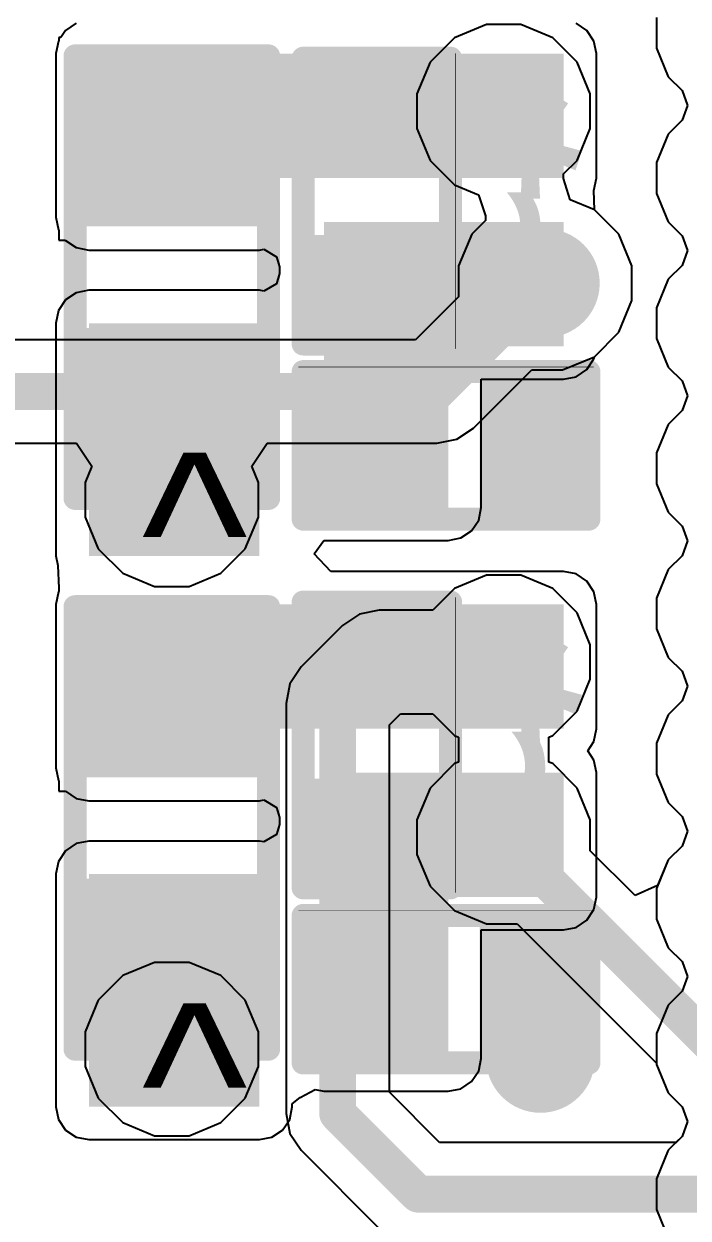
# Model space of a CAD drawing. Header units: millimetres. Extents: x -1.7 to 76.1, y -1.1 to 50.5.
# Drawn here: x 52.75 to 56.41, y 20.63 to 27.21 of the extents above; entities that cross this region are included whole.
import ezdxf

# ---------------------------------------------------------------- set-up
doc = ezdxf.new("R2010")
doc.units = ezdxf.units.MM
for name, color, linetype in [('BottomLayer', 5, 'Continuous'), ('TopLayer', 1, 'Continuous'), ('TopOverlay', 2, 'Continuous'), ('TopPaste', 8, 'Continuous'), ('TopSolder', 216, 'Continuous'), ('ViaHoleLayer', 16, 'Continuous')]:
    doc.layers.add(name, color=color, linetype=linetype)
doc.styles.add('Arial', font='', dxfattribs={"height": 0.2})
doc.styles.get('Arial').set_extended_font_data('Arial')

# ---------------------------------------------------------------- blocks, each defined once
blk = doc.blocks.new('R___0402_1')
at = {"layer": 'TopLayer'}
for points in [[(-0.6985, -0.3175), (-0.6985, 0.3175), (-0.2413, 0.3175), (-0.2413, -0.3175)], [(0.2413, -0.3175), (0.2413, 0.3175), (0.6985, 0.3175), (0.6985, -0.3175)]]:
    blk.add_hatch(color=1, dxfattribs=at).paths.add_polyline_path(points)
at = {"layer": 'TopPaste'}
for points in [[(-0.6985, -0.3175), (-0.6985, 0.3175), (-0.2413, 0.3175), (-0.2413, -0.3175)], [(0.2413, -0.3175), (0.2413, 0.3175), (0.6985, 0.3175), (0.6985, -0.3175)]]:
    blk.add_hatch(color=8, dxfattribs=at).paths.add_polyline_path(points)
at = {"layer": 'TopSolder'}
for points in [[(-0.7535, -0.3725), (-0.7535, 0.3725), (-0.1863, 0.3725), (-0.1863, -0.3725)], [(0.1863, -0.3725), (0.1863, 0.3725), (0.7535, 0.3725), (0.7535, -0.3725)]]:
    blk.add_hatch(color=216, dxfattribs=at).paths.add_polyline_path(points)
at = {"layer": 'TopOverlay'}
for points, const_width in [([(0.7874, 0.4064), (-0.7874, 0.4064)], 0.127), ([(-0.7874, 0.4064), (-0.7874, -0.4064)], 0.127), ([(0.7874, 0.4064), (0.7874, -0.4064)], 0.127), ([(0.7874, -0.4064), (-0.7874, -0.4064)], 0.127), ([(0.8128, -0.4318), (-0.8128, -0.4318)], 0.00323)]:
    blk.add_lwpolyline(points, dxfattribs=dict(at, const_width=const_width))
for points, const_width in [([(-0.8191, 0.4064, 1), (-0.7556, 0.4064, 1)], 0.0635), ([(-0.8191, 0.4064, 1), (-0.7556, 0.4064, 1)], 0.0635), ([(0.7556, 0.4064, 1), (0.8191, 0.4064, 1)], 0.0635), ([(0.7556, 0.4064, 1), (0.8191, 0.4064, 1)], 0.0635), ([(-0.8191, -0.4064, 1), (-0.7556, -0.4064, 1)], 0.0635), ([(-0.8191, -0.4064, 1), (-0.7556, -0.4064, 1)], 0.0635), ([(0.7556, -0.4064, 1), (0.8191, -0.4064, 1)], 0.0635), ([(0.7556, -0.4064, 1), (0.8191, -0.4064, 1)], 0.0635), ([(-0.8136, -0.4318, 1), (-0.812, -0.4318, 1)], 0.00161), ([(0.812, -0.4318, 1), (0.8136, -0.4318, 1)], 0.00161)]:
    blk.add_lwpolyline(points, format="xyb", close=True, dxfattribs=dict(at, const_width=const_width))
blk = doc.blocks.new('R___0603_181')
at = {"layer": 'TopLayer'}
for points in [[(-0.381, 0.4445), (-0.381, -0.4445), (-1.143, -0.4445), (-1.143, 0.4445)], [(1.143, 0.4445), (1.143, -0.4445), (0.381, -0.4445), (0.381, 0.4445)]]:
    blk.add_hatch(color=1, dxfattribs=at).paths.add_polyline_path(points)
at = {"layer": 'TopPaste'}
for points in [[(-0.381, 0.4445), (-0.381, -0.4445), (-1.143, -0.4445), (-1.143, 0.4445)], [(1.143, 0.4445), (1.143, -0.4445), (0.381, -0.4445), (0.381, 0.4445)]]:
    blk.add_hatch(color=8, dxfattribs=at).paths.add_polyline_path(points)
at = {"layer": 'TopSolder'}
for points in [[(-0.2794, 0.5461), (-0.2794, -0.5461), (-1.2446, -0.5461), (-1.2446, 0.5461)], [(1.2446, 0.5461), (1.2446, -0.5461), (0.2794, -0.5461), (0.2794, 0.5461)]]:
    blk.add_hatch(color=216, dxfattribs=at).paths.add_polyline_path(points)
at = {"layer": 'TopOverlay', "const_width": 0.127}
for points in [[(-1.2192, -0.5334), (-1.2192, 0.5334)], [(1.2192, 0.5334), (-1.2192, 0.5334)], [(1.2192, -0.5334), (1.2192, 0.5334)], [(1.2192, -0.5334), (-1.2192, -0.5334)]]:
    blk.add_lwpolyline(points, dxfattribs=at)
at = {"layer": 'TopOverlay', "const_width": 0.0635}
for points in [[(-1.25095, 0.5334, 1), (-1.18745, 0.5334, 1)], [(-1.25095, 0.5334, 1), (-1.18745, 0.5334, 1)], [(1.18745, 0.5334, 1), (1.25095, 0.5334, 1)], [(1.18745, 0.5334, 1), (1.25095, 0.5334, 1)], [(-1.25095, -0.5334, 1), (-1.18745, -0.5334, 1)], [(-1.25095, -0.5334, 1), (-1.18745, -0.5334, 1)], [(1.18745, -0.5334, 1), (1.25095, -0.5334, 1)], [(1.18745, -0.5334, 1), (1.25095, -0.5334, 1)]]:
    blk.add_lwpolyline(points, format="xyb", close=True, dxfattribs=at)
blk = doc.blocks.new('R___0603_184')
at = {"layer": 'TopLayer'}
for points in [[(-0.381, 0.4445), (-0.381, -0.4445), (-1.143, -0.4445), (-1.143, 0.4445)], [(1.143, 0.4445), (1.143, -0.4445), (0.381, -0.4445), (0.381, 0.4445)]]:
    blk.add_hatch(color=1, dxfattribs=at).paths.add_polyline_path(points)
at = {"layer": 'TopPaste'}
for points in [[(-0.381, 0.4445), (-0.381, -0.4445), (-1.143, -0.4445), (-1.143, 0.4445)], [(1.143, 0.4445), (1.143, -0.4445), (0.381, -0.4445), (0.381, 0.4445)]]:
    blk.add_hatch(color=8, dxfattribs=at).paths.add_polyline_path(points)
at = {"layer": 'TopSolder'}
for points in [[(-0.2794, 0.5461), (-0.2794, -0.5461), (-1.2446, -0.5461), (-1.2446, 0.5461)], [(1.2446, 0.5461), (1.2446, -0.5461), (0.2794, -0.5461), (0.2794, 0.5461)]]:
    blk.add_hatch(color=216, dxfattribs=at).paths.add_polyline_path(points)
at = {"layer": 'TopOverlay', "const_width": 0.127}
for points in [[(-1.2192, -0.5334), (-1.2192, 0.5334)], [(1.2192, 0.5334), (-1.2192, 0.5334)], [(1.2192, -0.5334), (1.2192, 0.5334)], [(1.2192, -0.5334), (-1.2192, -0.5334)]]:
    blk.add_lwpolyline(points, dxfattribs=at)
at = {"layer": 'TopOverlay', "const_width": 0.0635}
for points in [[(-1.25095, 0.5334, 1), (-1.18745, 0.5334, 1)], [(-1.25095, 0.5334, 1), (-1.18745, 0.5334, 1)], [(1.18745, 0.5334, 1), (1.25095, 0.5334, 1)], [(1.18745, 0.5334, 1), (1.25095, 0.5334, 1)], [(-1.25095, -0.5334, 1), (-1.18745, -0.5334, 1)], [(-1.25095, -0.5334, 1), (-1.18745, -0.5334, 1)], [(1.18745, -0.5334, 1), (1.25095, -0.5334, 1)], [(1.18745, -0.5334, 1), (1.25095, -0.5334, 1)]]:
    blk.add_lwpolyline(points, format="xyb", close=True, dxfattribs=at)
blk = doc.blocks.new('R___0402_199')
at = {"layer": 'TopLayer'}
for points in [[(-0.6985, -0.3175), (-0.6985, 0.3175), (-0.2413, 0.3175), (-0.2413, -0.3175)], [(0.2413, -0.3175), (0.2413, 0.3175), (0.6985, 0.3175), (0.6985, -0.3175)]]:
    blk.add_hatch(color=1, dxfattribs=at).paths.add_polyline_path(points)
at = {"layer": 'TopPaste'}
for points in [[(-0.6985, -0.3175), (-0.6985, 0.3175), (-0.2413, 0.3175), (-0.2413, -0.3175)], [(0.2413, -0.3175), (0.2413, 0.3175), (0.6985, 0.3175), (0.6985, -0.3175)]]:
    blk.add_hatch(color=8, dxfattribs=at).paths.add_polyline_path(points)
at = {"layer": 'TopSolder'}
for points in [[(-0.7535, -0.3725), (-0.7535, 0.3725), (-0.1863, 0.3725), (-0.1863, -0.3725)], [(0.1863, -0.3725), (0.1863, 0.3725), (0.7535, 0.3725), (0.7535, -0.3725)]]:
    blk.add_hatch(color=216, dxfattribs=at).paths.add_polyline_path(points)
at = {"layer": 'TopOverlay'}
for points, const_width in [([(0.7874, 0.4064), (-0.7874, 0.4064)], 0.127), ([(-0.7874, 0.4064), (-0.7874, -0.4064)], 0.127), ([(0.7874, 0.4064), (0.7874, -0.4064)], 0.127), ([(0.7874, -0.4064), (-0.7874, -0.4064)], 0.127), ([(0.8128, -0.4318), (-0.8128, -0.4318)], 0.00323)]:
    blk.add_lwpolyline(points, dxfattribs=dict(at, const_width=const_width))
for points, const_width in [([(-0.8191, 0.4064, 1), (-0.7556, 0.4064, 1)], 0.0635), ([(-0.8191, 0.4064, 1), (-0.7556, 0.4064, 1)], 0.0635), ([(0.7556, 0.4064, 1), (0.8191, 0.4064, 1)], 0.0635), ([(0.7556, 0.4064, 1), (0.8191, 0.4064, 1)], 0.0635), ([(-0.8191, -0.4064, 1), (-0.7556, -0.4064, 1)], 0.0635), ([(-0.8191, -0.4064, 1), (-0.7556, -0.4064, 1)], 0.0635), ([(0.7556, -0.4064, 1), (0.8191, -0.4064, 1)], 0.0635), ([(0.7556, -0.4064, 1), (0.8191, -0.4064, 1)], 0.0635), ([(-0.8136, -0.4318, 1), (-0.812, -0.4318, 1)], 0.00161), ([(0.812, -0.4318, 1), (0.8136, -0.4318, 1)], 0.00161)]:
    blk.add_lwpolyline(points, format="xyb", close=True, dxfattribs=dict(at, const_width=const_width))
blk = doc.blocks.new('R___0402_200')
at = {"layer": 'TopLayer'}
for points in [[(-0.6985, -0.3175), (-0.6985, 0.3175), (-0.2413, 0.3175), (-0.2413, -0.3175)], [(0.2413, -0.3175), (0.2413, 0.3175), (0.6985, 0.3175), (0.6985, -0.3175)]]:
    blk.add_hatch(color=1, dxfattribs=at).paths.add_polyline_path(points)
at = {"layer": 'TopPaste'}
for points in [[(-0.6985, -0.3175), (-0.6985, 0.3175), (-0.2413, 0.3175), (-0.2413, -0.3175)], [(0.2413, -0.3175), (0.2413, 0.3175), (0.6985, 0.3175), (0.6985, -0.3175)]]:
    blk.add_hatch(color=8, dxfattribs=at).paths.add_polyline_path(points)
at = {"layer": 'TopSolder'}
for points in [[(-0.7535, -0.3725), (-0.7535, 0.3725), (-0.1863, 0.3725), (-0.1863, -0.3725)], [(0.1863, -0.3725), (0.1863, 0.3725), (0.7535, 0.3725), (0.7535, -0.3725)]]:
    blk.add_hatch(color=216, dxfattribs=at).paths.add_polyline_path(points)
at = {"layer": 'TopOverlay'}
for points, const_width in [([(-0.7874, 0.4064), (0.7874, 0.4064)], 0.127), ([(-0.7874, 0.4064), (-0.7874, -0.4064)], 0.127), ([(0.7874, 0.4064), (0.7874, -0.4064)], 0.127), ([(-0.7874, -0.4064), (0.7874, -0.4064)], 0.127), ([(-0.8128, -0.4318), (0.8128, -0.4318)], 0.00323)]:
    blk.add_lwpolyline(points, dxfattribs=dict(at, const_width=const_width))
for points, const_width in [([(-0.8191, 0.4064, 1), (-0.7556, 0.4064, 1)], 0.0635), ([(-0.8191, 0.4064, 1), (-0.7556, 0.4064, 1)], 0.0635), ([(0.7556, 0.4064, 1), (0.8191, 0.4064, 1)], 0.0635), ([(0.7556, 0.4064, 1), (0.8191, 0.4064, 1)], 0.0635), ([(-0.8191, -0.4064, 1), (-0.7556, -0.4064, 1)], 0.0635), ([(-0.8191, -0.4064, 1), (-0.7556, -0.4064, 1)], 0.0635), ([(0.7556, -0.4064, 1), (0.8191, -0.4064, 1)], 0.0635), ([(0.7556, -0.4064, 1), (0.8191, -0.4064, 1)], 0.0635), ([(-0.8136, -0.4318, 1), (-0.812, -0.4318, 1)], 0.00161), ([(0.812, -0.4318, 1), (0.8136, -0.4318, 1)], 0.00161)]:
    blk.add_lwpolyline(points, format="xyb", close=True, dxfattribs=dict(at, const_width=const_width))
blk = doc.blocks.new('R___0402_203')
at = {"layer": 'TopLayer'}
for points in [[(-0.6985, -0.3175), (-0.6985, 0.3175), (-0.2413, 0.3175), (-0.2413, -0.3175)], [(0.2413, -0.3175), (0.2413, 0.3175), (0.6985, 0.3175), (0.6985, -0.3175)]]:
    blk.add_hatch(color=1, dxfattribs=at).paths.add_polyline_path(points)
at = {"layer": 'TopPaste'}
for points in [[(-0.6985, -0.3175), (-0.6985, 0.3175), (-0.2413, 0.3175), (-0.2413, -0.3175)], [(0.2413, -0.3175), (0.2413, 0.3175), (0.6985, 0.3175), (0.6985, -0.3175)]]:
    blk.add_hatch(color=8, dxfattribs=at).paths.add_polyline_path(points)
at = {"layer": 'TopSolder'}
for points in [[(-0.7535, -0.3725), (-0.7535, 0.3725), (-0.1863, 0.3725), (-0.1863, -0.3725)], [(0.1863, -0.3725), (0.1863, 0.3725), (0.7535, 0.3725), (0.7535, -0.3725)]]:
    blk.add_hatch(color=216, dxfattribs=at).paths.add_polyline_path(points)
at = {"layer": 'TopOverlay'}
for points, const_width in [([(-0.7874, 0.4064), (0.7874, 0.4064)], 0.127), ([(-0.7874, 0.4064), (-0.7874, -0.4064)], 0.127), ([(0.7874, 0.4064), (0.7874, -0.4064)], 0.127), ([(-0.7874, -0.4064), (0.7874, -0.4064)], 0.127), ([(-0.8128, -0.4318), (0.8128, -0.4318)], 0.00323)]:
    blk.add_lwpolyline(points, dxfattribs=dict(at, const_width=const_width))
for points, const_width in [([(-0.8191, 0.4064, 1), (-0.7556, 0.4064, 1)], 0.0635), ([(-0.8191, 0.4064, 1), (-0.7556, 0.4064, 1)], 0.0635), ([(0.7556, 0.4064, 1), (0.8191, 0.4064, 1)], 0.0635), ([(0.7556, 0.4064, 1), (0.8191, 0.4064, 1)], 0.0635), ([(-0.8191, -0.4064, 1), (-0.7556, -0.4064, 1)], 0.0635), ([(-0.8191, -0.4064, 1), (-0.7556, -0.4064, 1)], 0.0635), ([(0.7556, -0.4064, 1), (0.8191, -0.4064, 1)], 0.0635), ([(0.7556, -0.4064, 1), (0.8191, -0.4064, 1)], 0.0635), ([(-0.8136, -0.4318, 1), (-0.812, -0.4318, 1)], 0.00161), ([(0.812, -0.4318, 1), (0.8136, -0.4318, 1)], 0.00161)]:
    blk.add_lwpolyline(points, format="xyb", close=True, dxfattribs=dict(at, const_width=const_width))

msp = doc.modelspace()

# ---------------------------------------------------------------- hatches: boundary and pattern name
at = {"layer": 'BottomLayer'}
h = msp.add_hatch(color=5, dxfattribs=at)
edge = h.paths.add_edge_path()
edge.add_arc((55.3974, 26.7335), 0.3, 0, 360)
h = msp.add_hatch(color=5, dxfattribs=at)
edge = h.paths.add_edge_path()
edge.add_arc((55.627, 25.7858), 0.3, 0, 360)
h = msp.add_hatch(color=5, dxfattribs=at)
edge = h.paths.add_edge_path()
edge.add_arc((53.5686, 24.592), 0.3, 0, 360)
h = msp.add_hatch(color=5, dxfattribs=at)
edge = h.paths.add_edge_path()
edge.add_arc((55.3974, 23.6982), 0.3, 0, 360)
h = msp.add_hatch(color=5, dxfattribs=at)
edge = h.paths.add_edge_path()
edge.add_arc((55.3974, 22.733), 0.3, 0, 360)
h = msp.add_hatch(color=5, dxfattribs=at)
edge = h.paths.add_edge_path()
edge.add_arc((53.5686, 21.5646), 0.3, 0, 360)
h = msp.add_hatch(color=5, dxfattribs=at)
edge = h.paths.add_edge_path()
edge.add_arc((55.6006, 21.5138), 0.3, 0, 360)
at = {"layer": 'TopLayer'}
for points in [[(53.1114, 26.1493), (54.0512, 26.1493), (54.0512, 27.051), (53.1114, 27.051)], [(53.6194, 27.051), (53.6194, 26.3652), (55.7276, 26.3652), (55.7276, 27.051)], [(54.4068, 24.5491), (55.0926, 24.5491), (55.0926, 26.1239), (54.4068, 26.1239)], [(54.4068, 25.4381), (55.7276, 25.4381), (55.7276, 26.1239), (54.4068, 26.1239)], [(53.1114, 24.2824), (54.0512, 24.2824), (54.0512, 25.5654), (53.1114, 25.5654)], [(53.1114, 23.114), (54.0512, 23.114), (54.0512, 24.0157), (53.1114, 24.0157)], [(53.6194, 24.0157), (53.6194, 23.3299), (55.7276, 23.3299), (55.7276, 24.0157)], [(54.4068, 21.5138), (55.0926, 21.5138), (55.0926, 23.0886), (54.4068, 23.0886)], [(54.4068, 22.4028), (55.7276, 22.4028), (55.7276, 23.0886), (54.4068, 23.0886)], [(53.1114, 21.2471), (54.0512, 21.2471), (54.0512, 22.5301), (53.1114, 22.5301)], [(55.2958, 21.5011), (55.9054, 21.5011), (55.9054, 22.2123), (55.2958, 22.2123)]]:
    msp.add_hatch(color=1, dxfattribs=at).paths.add_polyline_path(points)
h = msp.add_hatch(color=1, dxfattribs=at)
edge = h.paths.add_edge_path()
edge.add_arc((55.3974, 26.7335), 0.3, 0, 360)
h = msp.add_hatch(color=1, dxfattribs=at)
edge = h.paths.add_edge_path()
edge.add_arc((55.627, 25.7858), 0.3, 0, 360)
h = msp.add_hatch(color=1, dxfattribs=at)
edge = h.paths.add_edge_path()
edge.add_arc((53.5686, 24.592), 0.3, 0, 360)
h = msp.add_hatch(color=1, dxfattribs=at)
edge = h.paths.add_edge_path()
edge.add_arc((55.3974, 23.6982), 0.3, 0, 360)
h = msp.add_hatch(color=1, dxfattribs=at)
edge = h.paths.add_edge_path()
edge.add_arc((55.3974, 22.733), 0.3, 0, 360)
h = msp.add_hatch(color=1, dxfattribs=at)
edge = h.paths.add_edge_path()
edge.add_arc((53.5686, 21.5646), 0.3, 0, 360)
h = msp.add_hatch(color=1, dxfattribs=at)
edge = h.paths.add_edge_path()
edge.add_arc((55.6006, 21.5138), 0.3, 0, 360)
at = {"layer": 'ViaHoleLayer'}
h = msp.add_hatch(color=16, dxfattribs=at)
edge = h.paths.add_edge_path()
edge.add_arc((55.3974, 26.7335), 0.15, 0, 360)
h = msp.add_hatch(color=16, dxfattribs=at)
edge = h.paths.add_edge_path()
edge.add_arc((55.627, 25.7858), 0.15, 0, 360)
h = msp.add_hatch(color=16, dxfattribs=at)
edge = h.paths.add_edge_path()
edge.add_arc((53.5686, 24.592), 0.15, 0, 360)
h = msp.add_hatch(color=16, dxfattribs=at)
edge = h.paths.add_edge_path()
edge.add_arc((55.3974, 23.6982), 0.15, 0, 360)
h = msp.add_hatch(color=16, dxfattribs=at)
edge = h.paths.add_edge_path()
edge.add_arc((55.3974, 22.733), 0.15, 0, 360)
h = msp.add_hatch(color=16, dxfattribs=at)
edge = h.paths.add_edge_path()
edge.add_arc((53.5686, 21.5646), 0.15, 0, 360)
h = msp.add_hatch(color=16, dxfattribs=at)
edge = h.paths.add_edge_path()
edge.add_arc((55.6006, 21.5138), 0.15, 0, 360)

# ---------------------------------------------------------------- linework, layer by layer
at = {"layer": 'BottomLayer'}
for p, q in [((56.2396, 27.2505), (56.2396, 27.0803)), ((55.3024, 27.2113), (55.1267, 27.1386)), ((55.4924, 27.2113), (55.3024, 27.2113)), ((55.6681, 27.1386), (55.4924, 27.2113)), ((55.1267, 27.1386), (54.9923, 27.0042)), ((55.8025, 27.0042), (55.6681, 27.1386)), ((56.2396, 27.0803), (56.3047, 26.9231)), ((54.9923, 27.0042), (54.9196, 26.8285)), ((55.8752, 26.8285), (55.8025, 27.0042)), ((56.3047, 26.9231), (56.3807, 26.8471)), ((54.9196, 26.8285), (54.9196, 26.6385)), ((55.8752, 26.6385), (55.8752, 26.8285)), ((56.3807, 26.8471), (56.4111, 26.7654)), ((56.4111, 26.7654), (56.3807, 26.6837)), ((56.3807, 26.6837), (56.3047, 26.6077)), ((54.9196, 26.6385), (54.9923, 26.4628)), ((55.8025, 26.4628), (55.8752, 26.6385)), ((56.3047, 26.6077), (56.2396, 26.4505)), ((54.9923, 26.4628), (55.1267, 26.3284)), ((55.7278, 26.3882), (55.8025, 26.4628)), ((56.2396, 26.4505), (56.2396, 26.2803)), ((55.1267, 26.3284), (55.2594, 26.2735)), ((55.7266, 26.3624), (55.7278, 26.3882)), ((55.765, 26.2458), (55.7266, 26.3624)), ((55.2594, 26.2735), (55.2978, 26.1569)), ((56.2396, 26.2803), (56.3047, 26.1231)), ((55.8977, 26.1909), (55.765, 26.2458)), ((55.2966, 26.1311), (55.222, 26.0565)), ((55.2978, 26.1569), (55.2966, 26.1311)), ((56.0321, 26.0565), (55.8977, 26.1909)), ((56.3047, 26.1231), (56.3807, 26.0471)), ((55.222, 26.0565), (55.1492, 25.8808)), ((56.1048, 25.8808), (56.0321, 26.0565)), ((56.3807, 26.0471), (56.4111, 25.9654)), ((56.4111, 25.9654), (56.3807, 25.8837)), ((55.1492, 25.8808), (55.1492, 25.7109)), ((56.1048, 25.6908), (56.1048, 25.8808)), ((56.3807, 25.8837), (56.3047, 25.8077)), ((56.3047, 25.8077), (56.2396, 25.6505)), ((55.1492, 25.7109), (54.9121, 25.4738)), ((56.0321, 25.5152), (56.1048, 25.6908)), ((56.2396, 25.6505), (56.2396, 25.4803)), ((54.9121, 25.4738), (52.5986, 25.4738)), ((55.8977, 25.3807), (56.0321, 25.5152)), ((56.2396, 25.4803), (56.3047, 25.3231)), ((55.7221, 25.308), (55.8977, 25.3807)), ((55.2316, 24.9875), (55.5521, 25.308)), ((55.5521, 25.308), (55.7221, 25.308)), ((56.3047, 25.3231), (56.3807, 25.2471)), ((56.3807, 25.2471), (56.4111, 25.1654)), ((56.4111, 25.1654), (56.3807, 25.0837)), ((56.3807, 25.0837), (56.3047, 25.0077)), ((55.1392, 24.9257), (55.2316, 24.9875)), ((56.3047, 25.0077), (56.2396, 24.8505)), ((50.808, 24.904), (53.0432, 24.904)), ((53.0432, 24.904), (53.1281, 24.777)), ((54.0091, 24.777), (54.094, 24.904)), ((54.094, 24.904), (55.0301, 24.904)), ((55.0301, 24.904), (55.1392, 24.9257)), ((55.0301, 24.904), (55.0301, 24.904)), ((56.2396, 24.8505), (56.2396, 24.6803)), ((53.1281, 24.777), (53.0908, 24.687)), ((54.0464, 24.687), (54.0091, 24.777)), ((53.0908, 24.687), (53.0908, 24.497)), ((54.0464, 24.497), (54.0464, 24.687)), ((56.2396, 24.6803), (56.3047, 24.5231)), ((53.0908, 24.497), (53.1635, 24.3213)), ((53.9737, 24.3213), (54.0464, 24.497)), ((56.3047, 24.5231), (56.3807, 24.4471)), ((56.3807, 24.4471), (56.4111, 24.3654)), ((56.4111, 24.3654), (56.3807, 24.2837)), ((53.1635, 24.3213), (53.2979, 24.1869)), ((53.8393, 24.1869), (53.9737, 24.3213)), ((56.3807, 24.2837), (56.3047, 24.2077)), ((53.2979, 24.1869), (53.4736, 24.1142)), ((53.6636, 24.1142), (53.8393, 24.1869)), ((55.3024, 24.176), (55.1267, 24.1033)), ((55.4924, 24.176), (55.3024, 24.176)), ((55.6681, 24.1033), (55.4924, 24.176)), ((56.3047, 24.2077), (56.2396, 24.0505)), ((53.4736, 24.1142), (53.6636, 24.1142)), ((55.1267, 24.1033), (55.0066, 23.9831)), ((55.8025, 23.9689), (55.6681, 24.1033)), ((56.2396, 24.0505), (56.2396, 23.8803)), ((54.6026, 23.9614), (54.5102, 23.8996)), ((54.7116, 23.9831), (54.6026, 23.9614)), ((55.0066, 23.9831), (54.7116, 23.9831)), ((55.8752, 23.7932), (55.8025, 23.9689)), ((54.5102, 23.8996), (54.2816, 23.671)), ((54.5102, 23.8996), (54.5102, 23.8996)), ((56.2396, 23.8803), (56.3047, 23.7231)), ((55.8752, 23.6032), (55.8752, 23.7932)), ((56.3047, 23.7231), (56.3807, 23.6471)), ((54.2816, 23.671), (54.2198, 23.5786)), ((56.3807, 23.6471), (56.4111, 23.5654)), ((54.2198, 23.5786), (54.1981, 23.4696)), ((55.8025, 23.4275), (55.8752, 23.6032)), ((56.4111, 23.5654), (56.3807, 23.4837)), ((54.1981, 23.4696), (54.1981, 23.4696)), ((54.1981, 23.4696), (54.1981, 21.209)), ((56.3807, 23.4837), (56.3047, 23.4077)), ((54.7679, 23.3516), (54.8296, 23.4133)), ((54.8296, 23.4133), (55.0066, 23.4133)), ((55.0066, 23.4133), (55.1267, 23.2931)), ((55.6681, 23.2931), (55.8025, 23.4275)), ((56.3047, 23.4077), (56.2396, 23.2505)), ((54.7679, 21.327), (54.7679, 23.3516)), ((55.1267, 23.2931), (55.148, 23.2843)), ((55.148, 23.2843), (55.148, 23.1469)), ((55.6468, 23.2843), (55.6681, 23.2931)), ((55.6468, 23.1469), (55.6468, 23.2843)), ((56.2396, 23.2505), (56.2396, 23.0803)), ((55.1267, 23.1381), (54.9923, 23.0037)), ((55.148, 23.1469), (55.1267, 23.1381)), ((55.6681, 23.1381), (55.6468, 23.1469)), ((55.8025, 23.0037), (55.6681, 23.1381)), ((56.2396, 23.0803), (56.3047, 22.9231)), ((54.9923, 23.0037), (54.9196, 22.828)), ((55.8752, 22.828), (55.8025, 23.0037)), ((56.3047, 22.9231), (56.3807, 22.8471)), ((56.3807, 22.8471), (56.4111, 22.7654)), ((54.9196, 22.828), (54.9196, 22.638)), ((55.8752, 22.6581), (55.8752, 22.828)), ((56.4111, 22.7654), (56.3807, 22.6837)), ((56.1223, 22.411), (55.8752, 22.6581)), ((56.3807, 22.6837), (56.3047, 22.6077)), ((54.9196, 22.638), (54.9923, 22.4623)), ((56.3047, 22.6077), (56.2463, 22.4666)), ((54.9923, 22.4623), (55.1267, 22.3279)), ((56.2463, 22.4666), (56.1223, 22.411)), ((55.1267, 22.3279), (55.3024, 22.2552)), ((55.3024, 22.2552), (55.4723, 22.2552)), ((55.4723, 22.2552), (56.2396, 21.4879)), ((53.4736, 22.0424), (53.2979, 21.9697)), ((53.6636, 22.0424), (53.4736, 22.0424)), ((53.8393, 21.9697), (53.6636, 22.0424)), ((53.2979, 21.9697), (53.1635, 21.8353)), ((53.9737, 21.8353), (53.8393, 21.9697)), ((53.1635, 21.8353), (53.0908, 21.6596)), ((54.0464, 21.6596), (53.9737, 21.8353)), ((53.0908, 21.6596), (53.0908, 21.4696)), ((54.0464, 21.4696), (54.0464, 21.6596)), ((53.0908, 21.4696), (53.1635, 21.2939)), ((53.9737, 21.2939), (54.0464, 21.4696)), ((56.2396, 21.4879), (56.2396, 21.4803)), ((56.2396, 21.4803), (56.3047, 21.3231)), ((55.0446, 21.0503), (54.7679, 21.327)), ((53.1635, 21.2939), (53.2979, 21.1595)), ((53.8393, 21.1595), (53.9737, 21.2939)), ((56.3047, 21.3231), (56.3807, 21.2471)), ((54.1981, 21.209), (54.1981, 21.209)), ((54.1981, 21.209), (54.2198, 21.1)), ((56.3807, 21.2471), (56.4111, 21.1654)), ((53.2979, 21.1595), (53.4736, 21.0868)), ((53.6636, 21.0868), (53.8393, 21.1595)), ((56.4111, 21.1654), (56.3807, 21.0837)), ((53.4736, 21.0868), (53.6636, 21.0868)), ((54.2198, 21.1), (54.2816, 21.0076)), ((56.3807, 21.0837), (56.3473, 21.0503)), ((54.2816, 21.0076), (54.7252, 20.564)), ((56.3473, 21.0503), (55.0446, 21.0503))]:
    msp.add_line(p, q, dxfattribs=at)
at = {"layer": 'BottomLayer', "const_width": 0.2032}
for points in [[(55.0301, 25.1889), (55.627, 25.7858)], [(48.5788, 25.1889), (55.0301, 25.1889)], [(54.483, 23.4696), (54.7116, 23.6982)], [(54.7116, 23.6982), (55.3974, 23.6982)], [(54.483, 21.209), (54.483, 23.4696)], [(55.3974, 22.733), (56.565, 21.5654)], [(54.483, 21.209), (54.9266, 20.7654)], [(54.9266, 20.7654), (56.6674, 20.7654)]]:
    msp.add_lwpolyline(points, dxfattribs=at)
at = {"layer": 'BottomLayer', "const_width": 0.1016}
for points in [[(55.5762, 25.7858, 1), (55.6778, 25.7858, 1)], [(54.9793, 25.1889, 1), (55.0809, 25.1889, 1)], [(54.9793, 25.1889, 1), (55.0809, 25.1889, 1)], [(54.6608, 23.6982, 1), (54.7624, 23.6982, 1)], [(54.6608, 23.6982, 1), (54.7624, 23.6982, 1)], [(55.3466, 23.6982, 1), (55.4482, 23.6982, 1)], [(54.4322, 23.4696, 1), (54.5338, 23.4696, 1)], [(54.4322, 23.4696, 1), (54.5338, 23.4696, 1)], [(55.3466, 22.733, 1), (55.4482, 22.733, 1)], [(54.4322, 21.209, 1), (54.5338, 21.209, 1)], [(54.4322, 21.209, 1), (54.5338, 21.209, 1)], [(54.8758, 20.7654, 1), (54.9774, 20.7654, 1)], [(54.8758, 20.7654, 1), (54.9774, 20.7654, 1)]]:
    msp.add_lwpolyline(points, format="xyb", close=True, dxfattribs=at)
at = {"layer": 'TopLayer'}
for p, q in [((56.2396, 27.2505), (56.2396, 27.0803)), ((53.042, 27.2185), (52.9832, 27.1792)), ((55.8558, 27.1792), (55.797, 27.2185)), ((52.9439, 27.1204), (52.9301, 27.051)), ((52.9463, 27.1239), (52.9439, 27.1204)), ((52.957, 27.1399), (52.9463, 27.1399)), ((52.9463, 27.1399), (52.9463, 27.1239)), ((52.9832, 27.1792), (52.957, 27.1399)), ((55.8951, 27.1204), (55.8558, 27.1792)), ((55.9089, 27.051), (55.8951, 27.1204)), ((52.9301, 27.051), (52.9301, 26.1493)), ((55.9089, 26.3652), (55.9089, 27.051)), ((56.2396, 27.0803), (56.3047, 26.9231)), ((56.3047, 26.9231), (56.3807, 26.8471)), ((56.3807, 26.8471), (56.4111, 26.7654)), ((56.4111, 26.7654), (56.3807, 26.6837)), ((56.3807, 26.6837), (56.3047, 26.6077)), ((56.3047, 26.6077), (56.2396, 26.4505)), ((56.2396, 26.4505), (56.2396, 26.2803)), ((55.8951, 26.2958), (55.9089, 26.3652)), ((55.8977, 26.1909), (55.8951, 26.2958)), ((56.2396, 26.2803), (56.3047, 26.1231)), ((52.9301, 26.1493), (52.9439, 26.0799)), ((56.0321, 26.0565), (55.8977, 26.1909)), ((52.9439, 26.0799), (52.9463, 26.0764)), ((52.9463, 26.0764), (52.9463, 26.0223)), ((56.3047, 26.1231), (56.3807, 26.0471)), ((52.9463, 26.0223), (52.9824, 26.0223)), ((52.9824, 26.0223), (52.9832, 26.0211)), ((52.9832, 26.0211), (53.042, 25.9818)), ((56.1048, 25.8808), (56.0321, 26.0565)), ((56.3807, 26.0471), (56.4111, 25.9654)), ((53.042, 25.9818), (53.1114, 25.968)), ((53.1114, 25.968), (54.0512, 25.968)), ((54.0512, 25.968), (54.0766, 25.9731)), ((54.0766, 25.9731), (54.1447, 25.9318)), ((54.1447, 25.9318), (54.1617, 25.876)), ((56.4111, 25.9654), (56.3807, 25.8837)), ((54.1617, 25.876), (54.1617, 25.8387)), ((56.1048, 25.6908), (56.1048, 25.8808)), ((56.3807, 25.8837), (56.3047, 25.8077)), ((54.1617, 25.8387), (54.1447, 25.7829)), ((56.3047, 25.8077), (56.2396, 25.6505)), ((53.1114, 25.7467), (53.042, 25.7329)), ((54.0512, 25.7467), (53.1114, 25.7467)), ((54.0766, 25.7416), (54.0512, 25.7467)), ((54.1447, 25.7829), (54.0766, 25.7416)), ((52.9832, 25.6936), (52.9439, 25.6348)), ((53.042, 25.7329), (52.9832, 25.6936)), ((56.0321, 25.5152), (56.1048, 25.6908)), ((52.9439, 25.6348), (52.9301, 25.5654)), ((56.2396, 25.6505), (56.2396, 25.4803)), ((52.9301, 25.5654), (52.9301, 24.2824)), ((55.8977, 25.3807), (56.0321, 25.5152)), ((56.2396, 25.4803), (56.3047, 25.3231)), ((55.8558, 25.3099), (55.8951, 25.3687)), ((55.8951, 25.3687), (55.8975, 25.3806)), ((55.8975, 25.3806), (55.8977, 25.3807)), ((55.797, 25.2706), (55.8558, 25.3099)), ((56.3047, 25.3231), (56.3807, 25.2471)), ((55.2739, 24.5491), (55.2739, 25.2568)), ((55.2739, 25.2568), (55.7276, 25.2568)), ((55.7276, 25.2568), (55.797, 25.2706)), ((56.3807, 25.2471), (56.4111, 25.1654)), ((56.4111, 25.1654), (56.3807, 25.0837)), ((56.3807, 25.0837), (56.3047, 25.0077)), ((56.3047, 25.0077), (56.2396, 24.8505)), ((56.2396, 24.8505), (56.2396, 24.6803)), ((56.2396, 24.6803), (56.3047, 24.5231)), ((55.2601, 24.4797), (55.2739, 24.5491)), ((56.3047, 24.5231), (56.3807, 24.4471)), ((55.162, 24.3816), (55.2208, 24.4209)), ((55.2208, 24.4209), (55.2601, 24.4797)), ((56.3807, 24.4471), (56.4111, 24.3654)), ((54.3528, 24.2949), (54.4068, 24.3678)), ((54.4068, 24.3678), (55.0926, 24.3678)), ((55.0926, 24.3678), (55.162, 24.3816)), ((56.4111, 24.3654), (56.3807, 24.2837)), ((54.4453, 24.197), (54.3528, 24.2949)), ((52.9301, 24.2824), (52.9407, 24.2293)), ((52.9407, 24.2293), (52.9463, 24.1046)), ((56.3807, 24.2837), (56.3047, 24.2077)), ((55.7276, 24.197), (54.4453, 24.197)), ((55.797, 24.1832), (55.7276, 24.197)), ((55.8558, 24.1439), (55.797, 24.1832)), ((56.3047, 24.2077), (56.2396, 24.0505)), ((52.9463, 24.0886), (52.9439, 24.0851)), ((52.9463, 24.1046), (52.9463, 24.1046)), ((52.9463, 24.1046), (52.9463, 24.0886)), ((55.8951, 24.0851), (55.8558, 24.1439)), ((52.9439, 24.0851), (52.9301, 24.0157)), ((55.9089, 24.0157), (55.8951, 24.0851)), ((56.2396, 24.0505), (56.2396, 23.8803)), ((52.9301, 24.0157), (52.9301, 23.114)), ((55.9089, 23.3299), (55.9089, 24.0157)), ((56.2396, 23.8803), (56.3047, 23.7231)), ((56.3047, 23.7231), (56.3807, 23.6471)), ((56.3807, 23.6471), (56.4111, 23.5654)), ((56.4111, 23.5654), (56.3807, 23.4837)), ((56.3807, 23.4837), (56.3047, 23.4077)), ((56.3047, 23.4077), (56.2396, 23.2505)), ((55.8951, 23.2605), (55.9089, 23.3299)), ((55.8608, 23.2093), (55.8951, 23.2605)), ((56.2396, 23.2505), (56.2396, 23.0803)), ((55.8951, 23.158), (55.8608, 23.2093)), ((52.9301, 23.114), (52.9439, 23.0446)), ((55.9089, 23.0886), (55.8951, 23.158)), ((52.9439, 23.0446), (52.9463, 23.0411)), ((52.9463, 23.0411), (52.9463, 22.987)), ((55.9089, 22.4028), (55.9089, 23.0886)), ((56.2396, 23.0803), (56.3047, 22.9231)), ((52.9463, 22.987), (52.9824, 22.987)), ((52.9824, 22.987), (52.9832, 22.9858)), ((52.9832, 22.9858), (53.042, 22.9465)), ((53.042, 22.9465), (53.1114, 22.9327)), ((53.1114, 22.9327), (54.0512, 22.9327)), ((54.0512, 22.9327), (54.0766, 22.9378)), ((54.0766, 22.9378), (54.1447, 22.8965)), ((56.3047, 22.9231), (56.3807, 22.8471)), ((54.1447, 22.8965), (54.1617, 22.8407)), ((54.1617, 22.8407), (54.1617, 22.8034)), ((56.3807, 22.8471), (56.4111, 22.7654)), ((54.1617, 22.8034), (54.1447, 22.7476)), ((53.1114, 22.7114), (53.042, 22.6976)), ((54.0512, 22.7114), (53.1114, 22.7114)), ((54.0766, 22.7063), (54.0512, 22.7114)), ((54.1447, 22.7476), (54.0766, 22.7063)), ((56.4111, 22.7654), (56.3807, 22.6837)), ((52.9832, 22.6583), (52.9439, 22.5995)), ((53.042, 22.6976), (52.9832, 22.6583)), ((56.3807, 22.6837), (56.3047, 22.6077)), ((52.9439, 22.5995), (52.9301, 22.5301)), ((56.3047, 22.6077), (56.2396, 22.4505)), ((52.9301, 22.5301), (52.9301, 21.2471)), ((56.2396, 22.4505), (56.2396, 22.2803)), ((55.8951, 22.3334), (55.9089, 22.4028)), ((55.8558, 22.2746), (55.8951, 22.3334)), ((55.797, 22.2353), (55.8558, 22.2746)), ((56.2396, 22.2803), (56.3047, 22.1231)), ((55.2739, 21.5138), (55.2739, 22.2215)), ((55.2739, 22.2215), (55.7276, 22.2215)), ((55.7276, 22.2215), (55.797, 22.2353)), ((56.3047, 22.1231), (56.3807, 22.0471)), ((56.3807, 22.0471), (56.4111, 21.9654)), ((56.4111, 21.9654), (56.3807, 21.8837)), ((56.3807, 21.8837), (56.3047, 21.8077)), ((56.3047, 21.8077), (56.2396, 21.6505)), ((56.2396, 21.6505), (56.2396, 21.4803)), ((55.2601, 21.4444), (55.2739, 21.5138)), ((56.2396, 21.4803), (56.3047, 21.3231)), ((55.2208, 21.3856), (55.2601, 21.4444)), ((54.2767, 21.2985), (54.3595, 21.3419)), ((54.3595, 21.3419), (54.4068, 21.3325)), ((54.4068, 21.3325), (55.0926, 21.3325)), ((55.0926, 21.3325), (55.162, 21.3463)), ((55.162, 21.3463), (55.2208, 21.3856)), ((54.2325, 21.2637), (54.2767, 21.2985)), ((54.2325, 21.2471), (54.2325, 21.2637)), ((56.3047, 21.3231), (56.3807, 21.2471)), ((52.9301, 21.2471), (52.9439, 21.1777)), ((54.2187, 21.1777), (54.2325, 21.2471)), ((56.3807, 21.2471), (56.4111, 21.1654)), ((52.9439, 21.1777), (52.9832, 21.1189)), ((54.1794, 21.1189), (54.2187, 21.1777)), ((56.4111, 21.1654), (56.3807, 21.0837)), ((52.9832, 21.1189), (53.042, 21.0796)), ((53.042, 21.0796), (53.1114, 21.0658)), ((53.1114, 21.0658), (54.0512, 21.0658)), ((54.0512, 21.0658), (54.1206, 21.0796)), ((54.1206, 21.0796), (54.1794, 21.1189)), ((56.3807, 21.0837), (56.3047, 21.0077)), ((56.3047, 21.0077), (56.2396, 20.8505)), ((56.2396, 20.8505), (56.2396, 20.6803)), ((56.2396, 20.6803), (56.3047, 20.5231))]:
    msp.add_line(p, q, dxfattribs=at)
at = {"layer": 'TopLayer', "const_width": 0.2032}
for points in [[(54.737, 26.7208), (55.3847, 26.7208)], [(55.3847, 26.7208), (55.3974, 26.7335)], [(55.3847, 25.781), (55.4911, 25.8874)], [(55.4911, 25.8874), (55.627, 25.8874)], [(54.737, 25.781), (55.3847, 25.781)], [(54.737, 23.6855), (55.3847, 23.6855)], [(55.3847, 23.6855), (55.3974, 23.6982)], [(54.737, 22.7457), (55.3847, 22.7457)], [(55.3847, 22.7457), (55.3974, 22.733)]]:
    msp.add_lwpolyline(points, dxfattribs=at)
at = {"layer": 'TopLayer', "const_width": 0.1016}
for points in [[(54.6862, 26.7208, 1), (54.7878, 26.7208, 1)], [(55.3339, 26.7208, 1), (55.4355, 26.7208, 1)], [(55.3339, 26.7208, 1), (55.4355, 26.7208, 1)], [(55.3466, 26.7335, 1), (55.4482, 26.7335, 1)], [(55.4403, 25.8874, 1), (55.5419, 25.8874, 1)], [(55.4403, 25.8874, 1), (55.5419, 25.8874, 1)], [(55.5762, 25.8874, 1), (55.6778, 25.8874, 1)], [(54.6862, 25.781, 1), (54.7878, 25.781, 1)], [(55.3339, 25.781, 1), (55.4355, 25.781, 1)], [(55.3339, 25.781, 1), (55.4355, 25.781, 1)], [(54.6862, 23.6855, 1), (54.7878, 23.6855, 1)], [(55.3339, 23.6855, 1), (55.4355, 23.6855, 1)], [(55.3339, 23.6855, 1), (55.4355, 23.6855, 1)], [(55.3466, 23.6982, 1), (55.4482, 23.6982, 1)], [(54.6862, 22.7457, 1), (54.7878, 22.7457, 1)], [(55.3339, 22.7457, 1), (55.4355, 22.7457, 1)], [(55.3339, 22.7457, 1), (55.4355, 22.7457, 1)], [(55.3466, 22.733, 1), (55.4482, 22.733, 1)]]:
    msp.add_lwpolyline(points, format="xyb", close=True, dxfattribs=at)

# ---------------------------------------------------------------- block references
for name, p, rotation in [('R___0603_184', (53.5686, 25.8191), 270), ('R___0402_200', (54.6989, 26.2382), 90), ('R___0402_199', (55.0799, 24.892), 180), ('R___0402_203', (54.6989, 23.241), 90), ('R___0603_181', (53.5686, 22.7838), 270), ('R___0402_1', (55.0799, 21.8948), 180)]:
    msp.add_blockref(name, p, dxfattribs=dict(rotation=rotation))

# ---------------------------------------------------------------- texts
at = {"layer": 'TopOverlay', "style": 'Arial', "text_generation_flag": 2}
for p in [(55.2323, 27.3949), (55.2323, 24.3977)]:
    msp.add_text('*', height=1.143, rotation=180, dxfattribs=at).set_placement(p)
at = {"layer": 'TopOverlay', "style": 'Arial'}
for s, height, rotation, p in [('~', 1.143, 90, (56.0498, 25.4254)), ('^ ', 0.889, 360, (53.4035, 23.9631)), ('~', 1.143, 90, (56.0752, 22.4536)), ('^ ', 0.889, 360, (53.4035, 20.9278))]:
    msp.add_text(s, height=height, rotation=rotation, dxfattribs=at).set_placement(p)

doc.saveas('drawing.dxf')
